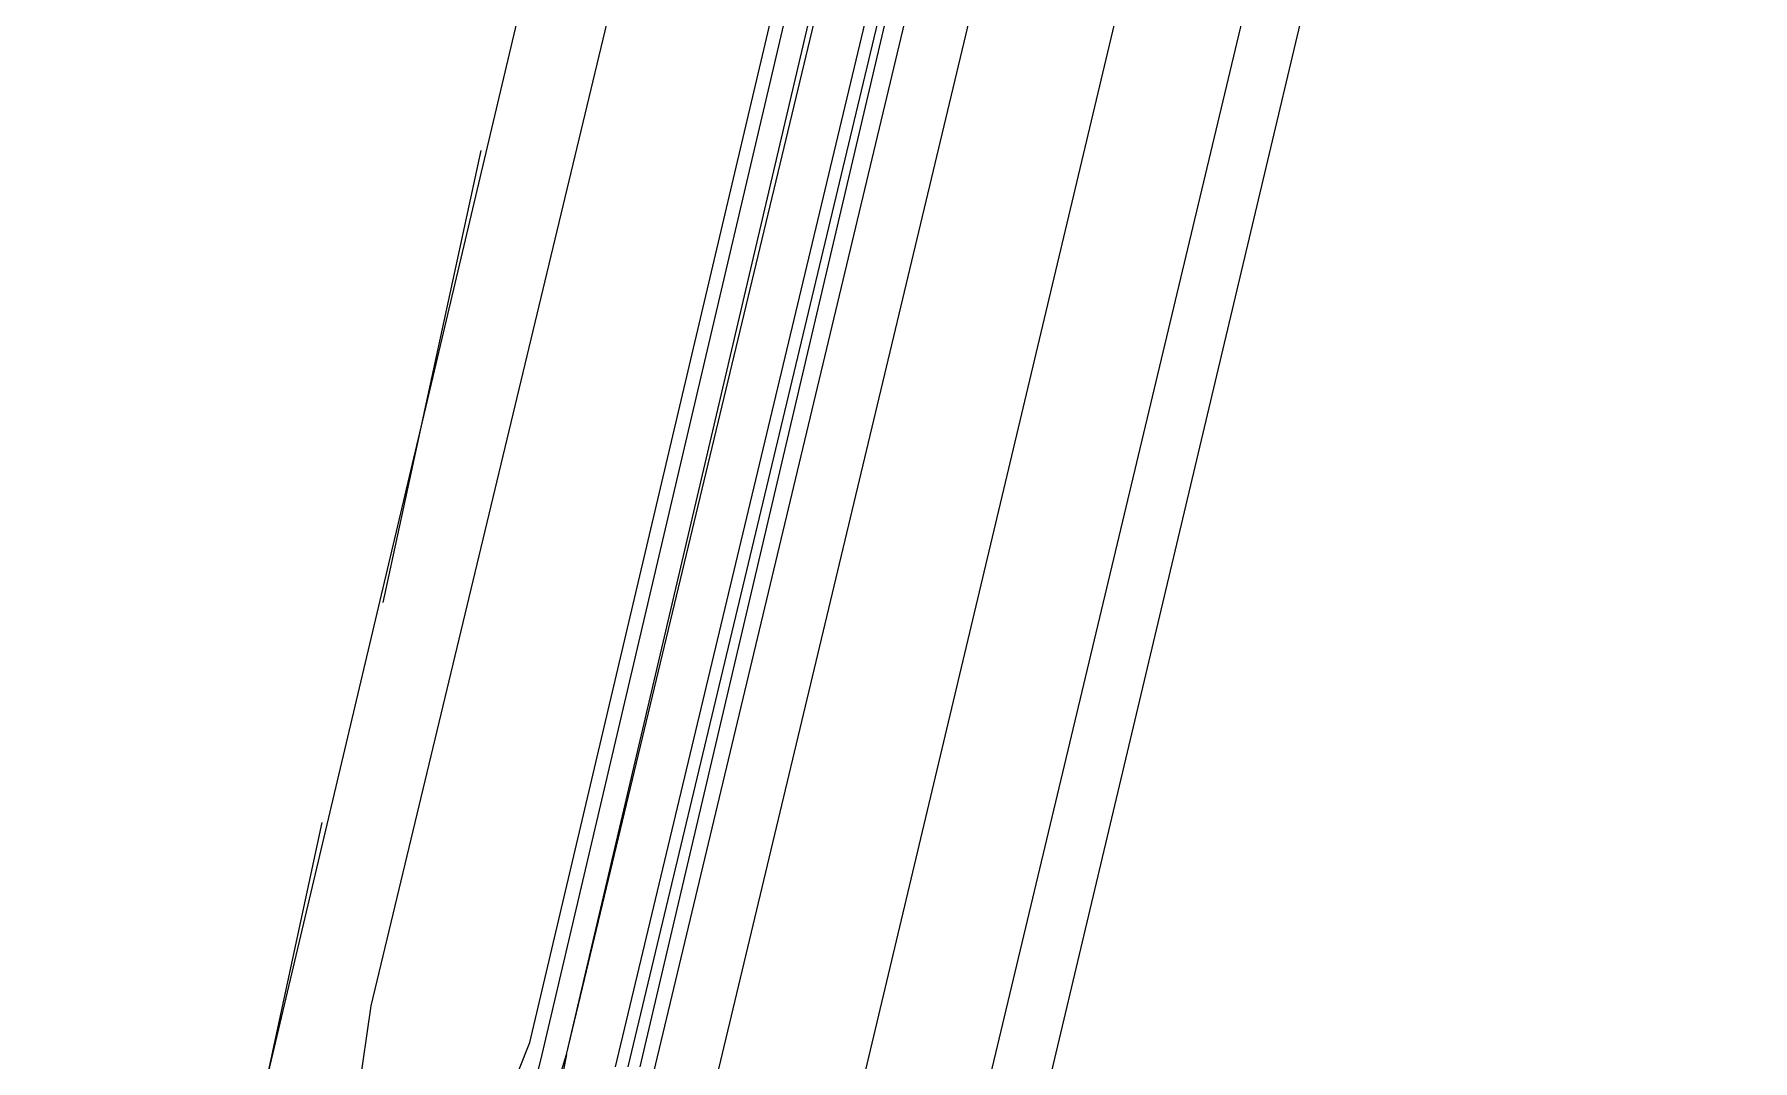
# Model space of a CAD drawing. Header units: feet. Extents: x -84 to 198, y -22 to 181.
# Drawn here: x 115.393 to 117.267, y 68.544 to 69.665 of the extents above; entities that cross this region are included whole.
import ezdxf

# ---------------------------------------------------------------- set-up
doc = ezdxf.new("R2010")
doc.units = ezdxf.units.FT
doc.layers.add('A-AREA-COMUN', color=252, linetype='CONTINUOUS')
doc.layers.add('A-LINEA', color=7, linetype='CONTINUOUS')

msp = doc.modelspace()

# ---------------------------------------------------------------- linework, layer by layer
at = {"layer": 'A-AREA-COMUN'}
msp.add_lwpolyline([(114.4, 59.8044), (114.528, 61.12), (116.08, 67.5733), (116.08, 68.16), (116.24, 68.2844), (117.792, 74.8089), (117.792, 75.4489), (118, 75.4844), (119.808, 83.8044), (120.64, 86.8444), (120.64, 87.4133), (120.8, 87.52), (121.36, 89.8844)], dxfattribs=at)
at = {"layer": 'A-LINEA'}
for p, q in [((117.2133, 75.1511), (115.5733, 68.2178)), ((117.9733, 74.9778), (116.32, 68.0444)), ((115.76, 68.6044), (116.4667, 71.5511)), ((115.9333, 68.5644), (116.6267, 71.5111)), ((115.9467, 68.5511), (116.64, 71.5111)), ((115.9733, 68.5511), (116.6667, 71.5111)), ((115.9733, 68.5511), (116.68, 71.4978)), ((116.84, 71.4711), (116.1333, 68.5111)), ((115.7733, 69.0444), (115.88, 69.5378)), ((115.6, 68.3111), (115.7067, 68.8044)), ((115.7467, 68.5111), (115.76, 68.6044)), ((115.9067, 68.4978), (115.9333, 68.5644)), ((115.9333, 68.4978), (115.9467, 68.5511))]:
    msp.add_line(p, q, dxfattribs=at)
for points in [[(117.0933, 59.0178), (114.4, 59.6578), (118.2, 75.6978), (122, 91.7511), (124.68, 91.1111)], [(116.0267, 68.5378), (116.7467, 71.5511), (116.76, 71.5511), (116.04, 68.5378)], [(116.0667, 68.5244), (116.7867, 71.5378), (116.7733, 71.5511), (116.76, 71.5511), (116.0533, 68.5378)], [(115.92, 68.3778), (115.9733, 68.5511), (115.96, 68.4844), (115.9733, 68.4711), (115.9733, 68.4711)]]:
    msp.add_lwpolyline(points, dxfattribs=at)

doc.saveas('drawing.dxf')
